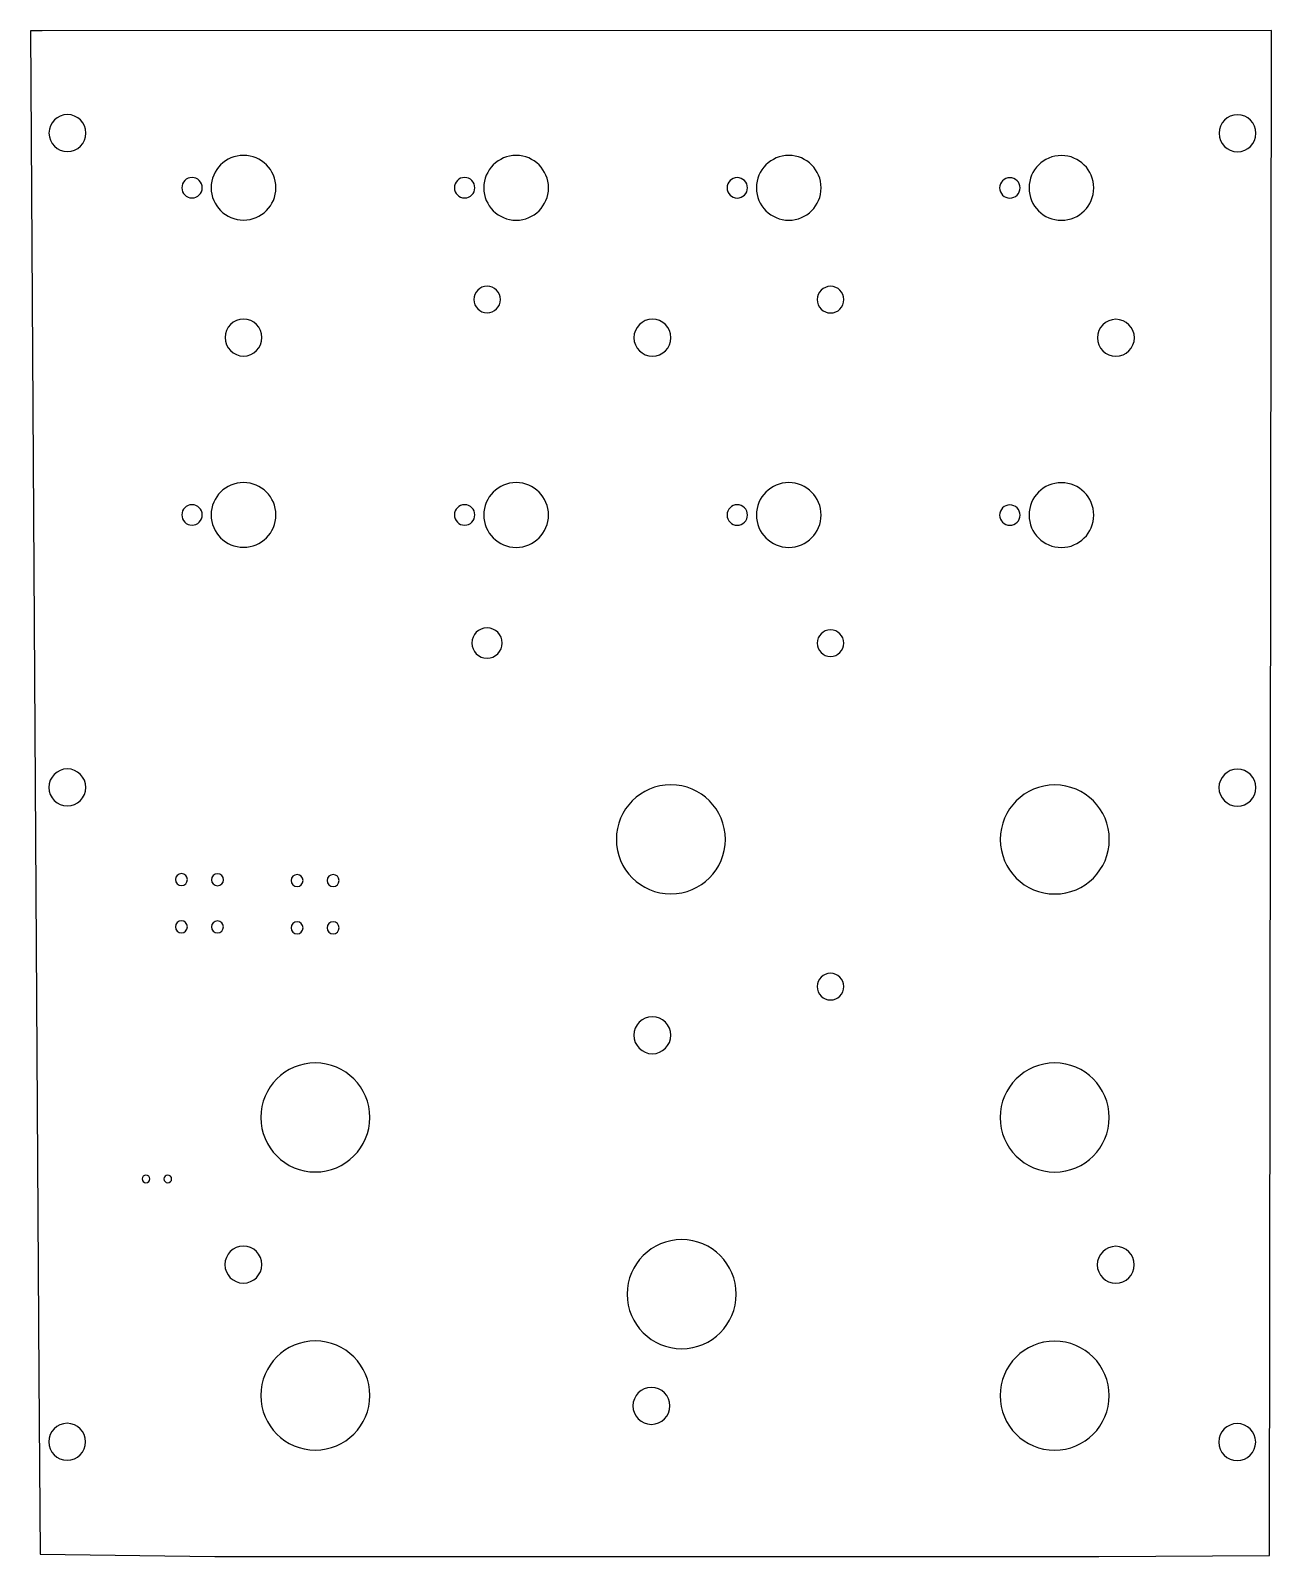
# Model space of a CAD drawing. Header units: millimetres. Extents: x 83 to 228, y -663 to -485.
import ezdxf

# ---------------------------------------------------------------- set-up
doc = ezdxf.new("R2010")
doc.units = ezdxf.units.MM
doc.layers.get('0').update_dxf_attribs({"linetype": 'CONTINUOUS'})

msp = doc.modelspace()

# ---------------------------------------------------------------- linework, layer by layer
msp.add_lwpolyline([(207.54, -663.19), (227.4, -663.09), (227.64, -485.49), (84.48, -485.51), (83.11, -485.51), (84.1, -642.23), (84.25, -662.91), (104.57, -663.17)], close=True)
at = {"extrusion": (-4.33681e-19, 6.93889e-18, -1)}
for centre, radius in [((-87.41, -497.43), 2.15), ((-223.68, -497.46), 2.15), ((-101.92, -503.8), 1.19), ((-133.67, -503.8), 1.19), ((-165.42, -503.81), 1.19), ((-197.17, -503.82), 1.19), ((-136.29, -516.82), 1.55), ((-176.29, -516.83), 1.55), ((-101.92, -541.9), 1.19), ((-133.67, -541.9), 1.19), ((-165.42, -541.91), 1.19), ((-197.17, -541.92), 1.19), ((-176.28, -556.83), 1.55), ((-223.67, -573.66), 2.15), ((-176.28, -596.83), 1.55), ((-87.38, -649.83), 2.15), ((-223.65, -649.86), 2.15)]:
    msp.add_circle(centre, radius, dxfattribs=at)
at = {"extrusion": (-4.33681e-19, 1.38778e-17, -1)}
for centre, radius in [((-107.92, -503.8), 3.77), ((-139.67, -503.81), 3.77), ((-171.42, -503.81), 3.77), ((-203.17, -503.82), 3.77), ((-107.92, -521.25), 2.15), ((-155.54, -521.26), 2.15), ((-209.52, -521.27), 2.15), ((-107.92, -541.9), 3.77), ((-139.67, -541.91), 3.77), ((-171.42, -541.91), 3.77), ((-203.17, -541.92), 3.77), ((-87.4, -573.63), 2.15), ((-155.53, -602.49), 2.15), ((-107.9, -629.2), 2.15), ((-209.5, -629.22), 2.15), ((-155.42, -645.65), 2.15)]:
    msp.add_circle(centre, radius, dxfattribs=at)
at = {"extrusion": (-8.67362e-19, 2.77556e-17, -1)}
msp.add_circle((-136.28, -556.82), 1.77, dxfattribs=at)
at = {"extrusion": (-8.67362e-19, 2.08167e-17, -1)}
for centre in [(-157.69, -579.68), (-202.4, -579.69), (-116.28, -612.06), (-202.39, -612.07), (-158.95, -632.64), (-116.28, -644.44), (-202.38, -644.46)]:
    msp.add_circle(centre, 6.35, dxfattribs=at)
at = {"extrusion": (-8.67362e-19, 1.38778e-17, -1)}
for centre in [(-100.69, -584.37), (-104.89, -584.38), (-114.15, -584.48), (-118.35, -584.48), (-100.68, -589.87), (-104.88, -589.88), (-114.15, -589.98), (-118.35, -589.98)]:
    msp.add_circle(centre, 0.7, dxfattribs=at)
at = {"extrusion": (-4.33681e-19, 2.77556e-17, -1)}
for centre in [(-96.56, -619.22), (-99.1, -619.22)]:
    msp.add_circle(centre, 0.45, dxfattribs=at)

doc.saveas('drawing.dxf')
